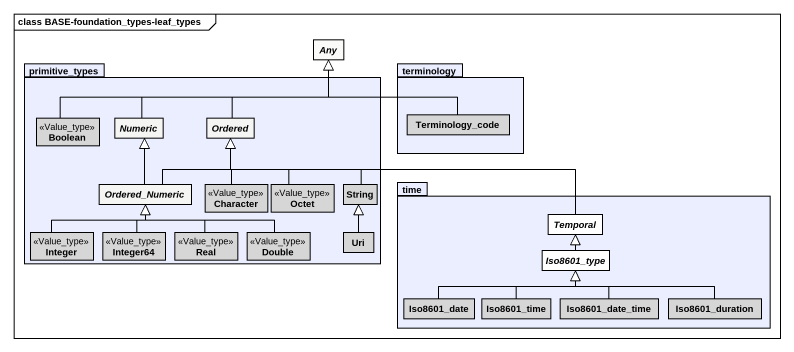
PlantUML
@startuml
mainframe class BASE-foundation_types-leaf_types
hide circle
hide empty members
abstract class Any #FAFAF9
package primitive_types #EAEEFF {
  class Boolean <<Value_type>> #D6D6D6
  abstract class Numeric #F5F5F4
  abstract class Ordered #F5F5F4
  abstract class Ordered_Numeric #F5F5F4
  class Character <<Value_type>> #D6D6D6
  class Octet <<Value_type>> #D6D6D6
  class String #D6D6D6
  class Integer <<Value_type>> #D6D6D6
  class Integer64 <<Value_type>> #D6D6D6
  class Real <<Value_type>> #D6D6D6
  class Double <<Value_type>> #D6D6D6
  class Uri #D6D6D6
}
package terminology #EAEEFF {
  class Terminology_code #D6D6D6
}
package time #EAEEFF {
  abstract class Temporal #FFFFFF
  abstract class Iso8601_type #FFFFFF
  class Iso8601_date #D6D6D6
  class Iso8601_time #D6D6D6
  class Iso8601_date_time #D6D6D6
  class Iso8601_duration #D6D6D6
}
Boolean -right-|> Any
Numeric -right-|> Any
Ordered -up-|> Any
Terminology_code -left-|> Any
Ordered_Numeric -up-|> Numeric
Ordered_Numeric -up-|> Ordered
Character -up-|> Ordered
Octet -up-|> Ordered
String -left-|> Ordered
Integer -up-|> Ordered_Numeric
Integer64 -up-|> Ordered_Numeric
Real -up-|> Ordered_Numeric
Double -left-|> Ordered_Numeric
Uri -up-|> String
Temporal -left-|> Ordered
Iso8601_type -up-|> Temporal
Iso8601_date -right-|> Iso8601_type
Iso8601_time -up-|> Iso8601_type
Iso8601_date_time -up-|> Iso8601_type
Iso8601_duration -left-|> Iso8601_type
@enduml
